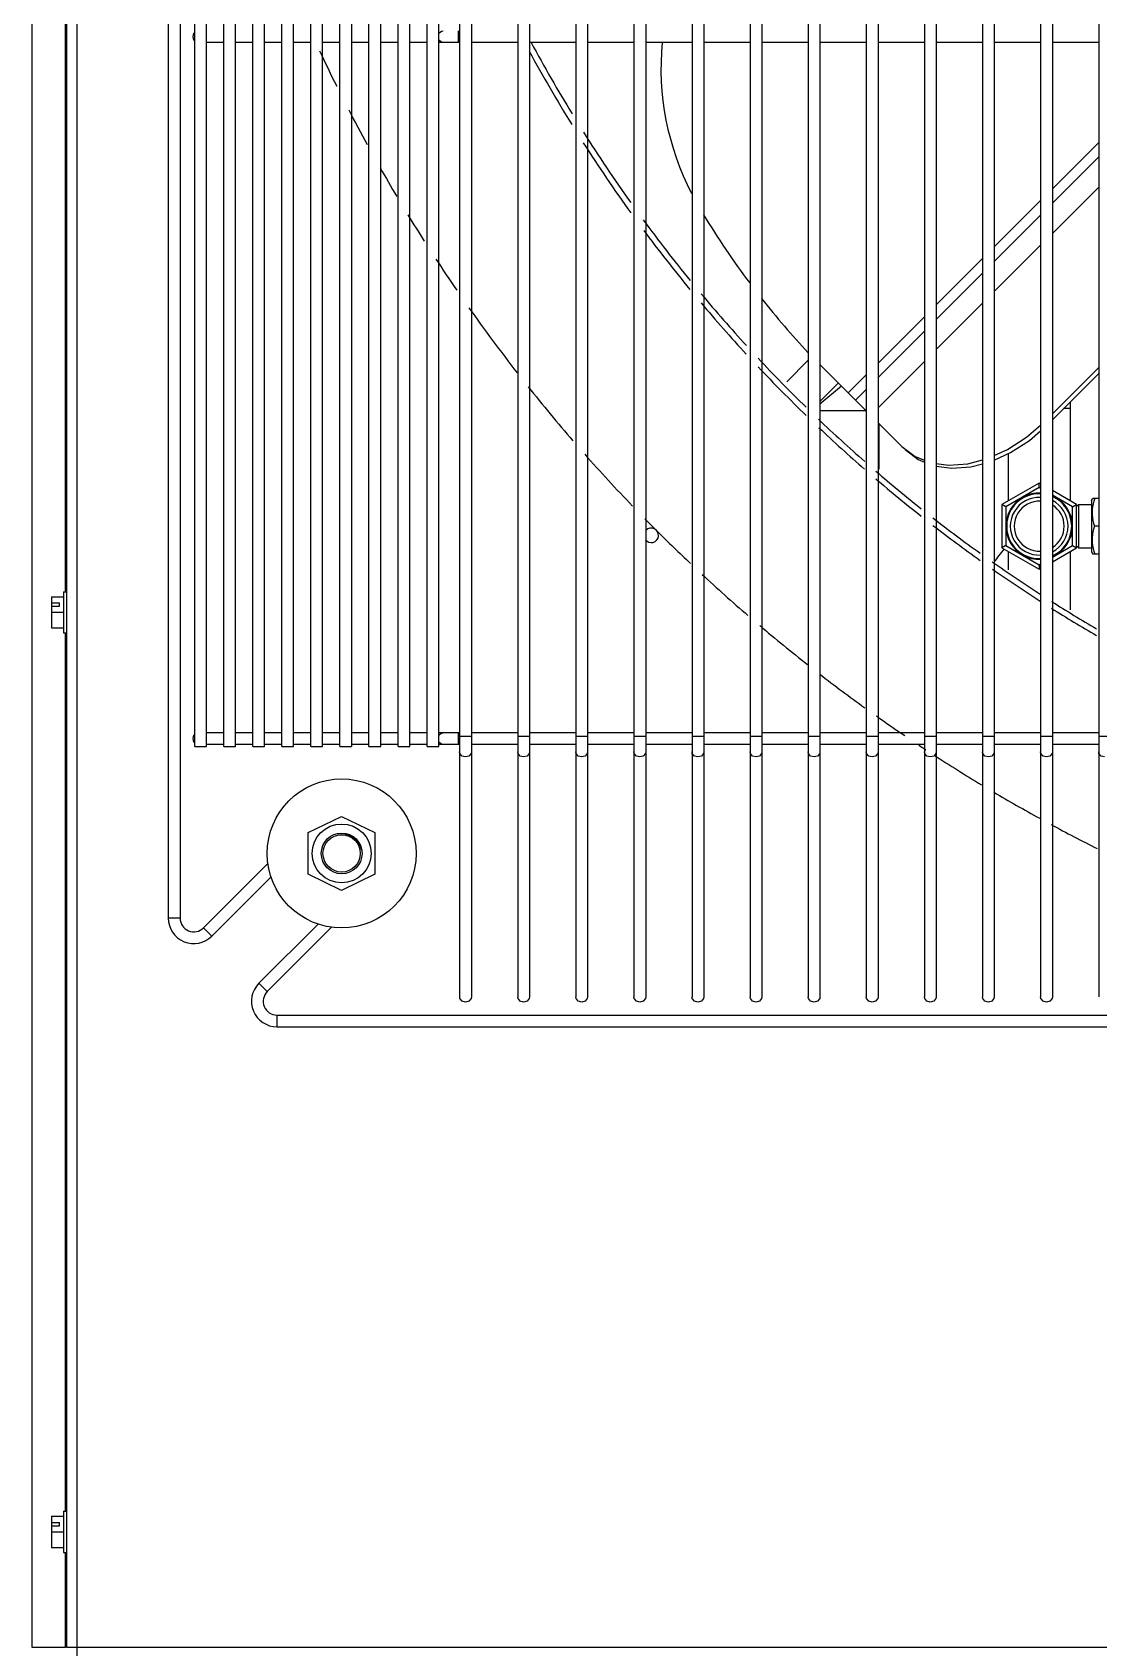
# Model space of a CAD drawing. Header units: metres. Extents: x -367 to 374, y -238 to 224.
# Drawn here: x 238.7818 to 239.0538, y 216.0496 to 216.4616 of the extents above; entities that cross this region are included whole.
import ezdxf
from ezdxf.enums import TextEntityAlignment as Align

# ---------------------------------------------------------------- set-up
doc = ezdxf.new("R2010")
doc.units = ezdxf.units.M
for name, color, linetype in [('ELE-ALIMENTADORES', 160, 'Continuous'), ('LA_BAU_BASES GERAIS_R00$0$ARQ-XREF-ATT', 8, 'Continuous'), ('LA_BAU_BASES GERAIS_R00$0$BASE', 253, 'Continuous'), ('LA_BAU_BASES GERAIS_R00$0$dutos', 31, 'Continuous')]:
    doc.layers.add(name, color=color, linetype=linetype)
doc.styles.add('LA_BAU_BASES GERAIS_R00$0$R60-125-RS', font='romans.shx', dxfattribs={"height": 0.19})
doc.styles.add('LA_BAU_BASES GERAIS_R00$0$R80-100-RS', font='romans.shx', dxfattribs={"height": 0.203})

# ---------------------------------------------------------------- blocks, each defined once
blk = doc.blocks.new('LA_BAU_BASES GERAIS_R00$0$A$C5BA41825')
at = {"layer": 'LA_BAU_BASES GERAIS_R00$0$dutos', "color": 251}
for p, q in [((-27.96822817459252, 38.10962436454304), (-27.96822817459252, 40.29452436454301)), ((-27.95944999999907, 38.10962436454304), (-27.95944999999907, 40.29452436454301)), ((-27.95689999999907, 40.29707436454305), (-27.95689999999907, 38.107074364543)), ((-27.85921130550925, 39.12149266126528), (-27.85921130550925, 38.2755585557361)), ((-27.85621130550925, 39.12149266126528), (-27.85621130550925, 38.2755585557361)), ((-27.84439130550925, 39.12149266126528), (-27.84439130550925, 38.2755585557361)), ((-27.84139130550925, 39.12149266126528), (-27.84139130550925, 38.2755585557361)), ((-27.82957130550925, 39.12149266126528), (-27.82957130550925, 38.2755585557361)), ((-27.82657130550925, 39.12149266126528), (-27.82657130550925, 38.2755585557361)), ((-27.81475130550925, 39.12149266126528), (-27.81475130550925, 38.2755585557361)), ((-27.81175130550925, 39.12149266126528), (-27.81175130550925, 38.2755585557361)), ((-27.79993130550925, 39.12149266126528), (-27.79993130550925, 38.2755585557361)), ((-27.79693130550925, 39.12149266126528), (-27.79693130550925, 38.2755585557361)), ((-27.78511130550925, 39.12149266126528), (-27.78511130550925, 38.2755585557361)), ((-27.78211130550925, 39.12149266126528), (-27.78211130550925, 38.2755585557361)), ((-27.77029130550925, 39.12149266126528), (-27.77029130550925, 38.2755585557361)), ((-27.76729130550925, 39.12149266126528), (-27.76729130550925, 38.2755585557361)), ((-27.75547130550925, 39.12149266126528), (-27.75547130550925, 38.2755585557361)), ((-27.75247130550925, 39.12149266126528), (-27.75247130550925, 38.2755585557361)), ((-27.74065130550925, 39.12149266126528), (-27.74065130550925, 38.2755585557361)), ((-27.73765130550925, 39.12149266126528), (-27.73765130550925, 38.2755585557361)), ((-27.72583130550925, 39.12149266126528), (-27.72583130550925, 38.2755585557361)), ((-27.72283130550925, 39.12149266126528), (-27.72283130550925, 38.2755585557361)), ((-27.71101130550925, 39.12149266126528), (-27.71101130550925, 38.2755585557361)), ((-27.70801130550925, 39.12149266126528), (-27.70801130550925, 38.2755585557361)), ((-27.69619130550925, 39.12149266126528), (-27.69619130550925, 38.2755585557361)), ((-27.93353130550961, 39.10326685413645), (-27.93353130550961, 38.29566887348881)), ((-27.93053130550961, 39.10326685413645), (-27.93053130550961, 38.29566887348881)), ((-27.95974289321834, 38.37890436454302), (-27.95974289321834, 39.06382436454271)), ((-27.92680649603725, 38.33945567005253), (-27.92680649603725, 39.05945567005244)), ((-27.92380649603725, 38.33945567005253), (-27.92380649603725, 39.05945567005244)), ((-27.91939649603725, 38.33945567005253), (-27.91939649603725, 39.05945567005244)), ((-27.91639649603725, 38.33945567005253), (-27.91639649603725, 39.05945567005244)), ((-27.91198649603725, 38.33945567005253), (-27.91198649603725, 39.05945567005244)), ((-27.90898649603725, 38.33945567005253), (-27.90898649603725, 39.05945567005244)), ((-27.90457649603725, 38.33945567005253), (-27.90457649603725, 39.05945567005244)), ((-27.90157649603725, 38.33945567005253), (-27.90157649603725, 39.05945567005244)), ((-27.89716649603725, 38.33945567005253), (-27.89716649603725, 39.05945567005244)), ((-27.89416649603725, 38.33945567005253), (-27.89416649603725, 39.05945567005244)), ((-27.88975649603725, 38.33945567005253), (-27.88975649603725, 39.05945567005244)), ((-27.88675649603725, 38.33945567005253), (-27.88675649603725, 39.05945567005244)), ((-27.88234649603725, 38.33945567005253), (-27.88234649603725, 39.05945567005244)), ((-27.87934649603725, 38.33945567005253), (-27.87934649603725, 39.05945567005244)), ((-27.87493649603725, 38.33945567005253), (-27.87493649603725, 39.05945567005244)), ((-27.87193649603725, 38.33945567005253), (-27.87193649603725, 39.05945567005244)), ((-27.86752649603725, 38.33945567005253), (-27.86752649603725, 39.05945567005244)), ((-27.86452649603725, 38.33945567005253), (-27.86452649603725, 39.05945567005244)), ((-27.91939649603725, 38.51895567005283), (-27.92380649603725, 38.51895567005283)), ((-27.91198649603725, 38.51895567005283), (-27.91639649603725, 38.51895567005283)), ((-27.90457649603725, 38.51895567005283), (-27.90898649603725, 38.51895567005283)), ((-27.89716649603725, 38.51895567005283), (-27.90157649603725, 38.51895567005283)), ((-27.88975649603725, 38.51895567005283), (-27.89416649603725, 38.51895567005283)), ((-27.88234649603725, 38.51895567005283), (-27.88675649603725, 38.51895567005283)), ((-27.87493649603725, 38.51895567005283), (-27.87934649603725, 38.51895567005283)), ((-27.86752649603725, 38.51895567005283), (-27.87193649603725, 38.51895567005283)), ((-27.85921130550925, 38.51895567005283), (-27.86452649603725, 38.51895567005283)), ((-27.85953130550889, 38.51895567005283), (-27.85953130550889, 38.52195567005288)), ((-27.84439130550925, 38.51895567005283), (-27.85621130550925, 38.51895567005283)), ((-27.82957130550925, 38.51895567005283), (-27.84139130550925, 38.51895567005283)), ((-27.81475130550925, 38.51895567005283), (-27.82657130550925, 38.51895567005283)), ((-27.79993130550925, 38.51895567005283), (-27.81175130550925, 38.51895567005283)), ((-27.78511130550925, 38.51895567005283), (-27.79693130550925, 38.51895567005283)), ((-27.77029130550925, 38.51895567005283), (-27.78211130550925, 38.51895567005283)), ((-27.75547130550925, 38.51895567005283), (-27.76729130550925, 38.51895567005283)), ((-27.74065130550925, 38.51895567005283), (-27.75247130550925, 38.51895567005283)), ((-27.72583130550925, 38.51895567005283), (-27.73765130550925, 38.51895567005283)), ((-27.71101130550925, 38.51895567005283), (-27.72283130550925, 38.51895567005283)), ((-27.69619130550925, 38.51895567005283), (-27.70801130550925, 38.51895567005283)), ((-27.69619130550925, 38.49350603164305), (-27.70801130550925, 38.4816860354241)), ((-27.69619130550925, 38.48979129805252), (-27.70801130550925, 38.47797130081142)), ((-27.69619130550925, 38.48211010730449), (-27.70801130550925, 38.47029010730455)), ((-27.71101130550925, 38.47868603638301), (-27.72283130550925, 38.46686604016418)), ((-27.71101130550925, 38.4749713015118), (-27.72283130550925, 38.46315130427172)), ((-27.71101130550925, 38.46729010730451), (-27.72283130550925, 38.45547010730445)), ((-27.72583130550925, 38.46386604112411), (-27.73765130550925, 38.45204604490414)), ((-27.72583130550925, 38.46015130497108), (-27.73765130550925, 38.448331307731)), ((-27.72583130550925, 38.45247010730452), (-27.73765130550925, 38.44065010730446)), ((-27.74065130550925, 38.44904604586418), (-27.75247130550925, 38.43722604964523)), ((-27.74065130550925, 38.44533130843138), (-27.75247130550925, 38.43351131119027)), ((-27.77578049606016, 38.43243667159356), (-27.77029130550925, 38.4379258621434)), ((-27.76729130550925, 38.43683975722411), (-27.76007445293616, 38.42962290465107)), ((-27.74065130550925, 38.43765010730453), (-27.75247130550925, 38.42583010730448)), ((-27.69619130550925, 38.4361101073041), (-27.70801130550925, 38.42429010730416)), ((-27.76729130550925, 38.42745547796233), (-27.76259916587834, 38.43214761759327)), ((-27.75547130550925, 38.43422605060528), (-27.76007445293616, 38.42962290465107)), ((-27.69619130550925, 38.43456010730449), (-27.70801130550925, 38.42274010730455)), ((-27.76729130550925, 38.42681175379255), (-27.76182468158343, 38.43137313329828)), ((-27.76007445293616, 38.42962290465107), (-27.75547130550925, 38.42501975722416)), ((-27.75547130550925, 38.43051131189065), (-27.75821708316271, 38.42776553487761)), ((-27.75549338005252, 38.42504183176743), (-27.76705106034598, 38.42504183176743)), ((-27.70346980227325, 38.42561917072737), (-27.70513224208525, 38.42561917072737)), ((-27.70346980227325, 38.42728161054049), (-27.70346980227325, 38.40205810360089)), ((-27.74637648054925, 38.41592493226415), (-27.75247130550925, 38.42201975722412)), ((-27.7523094596558, 38.42185791137069), (-27.7523094596558, 38.41016803494381)), ((-27.71926980227398, 38.41410631588633), (-27.71926980227398, 38.40205810360089)), ((-27.71136980227362, 38.40661917072816), (-27.72089480227361, 38.40111990941398)), ((-27.71136980227362, 38.40546447018926), (-27.71989480227325, 38.40054255914447)), ((-27.71136980227362, 38.40546447018926), (-27.71136980227362, 38.40661917072816)), ((-27.71101130550925, 38.4064121925245), (-27.71136980227362, 38.40661917072816)), ((-27.71101130550925, 38.40525749198673), (-27.71136980227362, 38.40546447018926)), ((-27.70184480227361, 38.40111990941398), (-27.70801130550925, 38.40468014171722)), ((-27.70284480227398, 38.40054255914447), (-27.70801130550925, 38.40352544117832)), ((-27.69801980227361, 38.4021691707278), (-27.69766667219616, 38.40278080996416)), ((-27.69767334252379, 38.40276917072777), (-27.69619130550925, 38.40276917072777)), ((-27.72089480227361, 38.40111990941398), (-27.72089480227361, 38.39011843204196)), ((-27.71989480227325, 38.40054255914447), (-27.72089480227361, 38.40111990941398)), ((-27.71989480227325, 38.40054255914447), (-27.71989480227325, 38.39069578231135)), ((-27.70284480227398, 38.40054255914447), (-27.70184480227361, 38.40111990941398)), ((-27.70284480227398, 38.39069578231135), (-27.70284480227398, 38.40054255914447)), ((-27.70184480227361, 38.39011843204196), (-27.70184480227361, 38.40111990941398)), ((-27.70184480227361, 38.40064417072745), (-27.70136980227325, 38.40111917072772)), ((-27.70136980227325, 38.40111917072772), (-27.70136980227325, 38.3901191707281)), ((-27.70136980227325, 38.40111917072772), (-27.69801980227361, 38.40111917072772)), ((-27.69801980227361, 38.4021691707278), (-27.69801980227361, 38.38906917072813)), ((-27.69619130550925, 38.3956191707274), (-27.69726924692343, 38.3956191707274)), ((-27.71989480227325, 38.39069578231135), (-27.72089480227361, 38.39011843204196)), ((-27.71989480227325, 38.39069578231135), (-27.71136980227362, 38.38577387126668)), ((-27.70801130550925, 38.38771290027762), (-27.70284480227398, 38.39069578231135)), ((-27.70284480227398, 38.39069578231135), (-27.70184480227361, 38.39011843204196)), ((-27.70184480227361, 38.39059417072735), (-27.70136980227325, 38.3901191707281)), ((-27.72089480227361, 38.39011843204196), (-27.71136980227362, 38.38461917072777)), ((-27.71926980227398, 38.38918023785391), (-27.71926980227398, 38.3844504783267)), ((-27.70801130550925, 38.38655819973872), (-27.70184480227361, 38.39011843204196)), ((-27.70346980227325, 38.38918023785391), (-27.70346980227325, 38.3743226412256)), ((-27.70136980227325, 38.3901191707281), (-27.69801980227361, 38.3901191707281)), ((-27.69801980227361, 38.38906917072813), (-27.69766667219616, 38.38845753149178)), ((-27.69619130550925, 38.38846917072817), (-27.69767334252379, 38.38846917072817)), ((-27.71136980227362, 38.38577387126668), (-27.71101130550925, 38.38598084946921)), ((-27.71136980227362, 38.38577387126668), (-27.71136980227362, 38.38461917072777)), ((-27.71136980227362, 38.38461917072777), (-27.71101130550925, 38.38482614893144)), ((-27.96023999999943, 38.37890436454302), (-27.95944999999907, 38.37890436454302)), ((-27.96023999999943, 38.37890430302775), (-27.96023999999943, 38.36840442605831)), ((-27.96328999999907, 38.37761436454309), (-27.96328999999907, 38.37365436454309)), ((-27.96328999999907, 38.37761436454309), (-27.96023999999943, 38.37761436454309)), ((-27.96328999999907, 38.37606737724491), (-27.96128999999943, 38.37606737724491)), ((-27.96328999999907, 38.37520135184127), (-27.96128999999943, 38.37520135184127)), ((-27.96128999999943, 38.37520135184127), (-27.96128999999943, 38.37606737724491)), ((-27.96328999999907, 38.37365436454309), (-27.96328999999907, 38.36969436454308)), ((-27.96328999999907, 38.37365436454309), (-27.96023999999943, 38.37365436454309)), ((-27.96328999999907, 38.36969436454308), (-27.96023999999943, 38.36969436454308)), ((-27.96023999999943, 38.36840436454304), (-27.95944999999907, 38.36840436454304)), ((-27.95974289321834, 38.14440436454345), (-27.95974289321834, 38.36840436454304)), ((-27.92697936373034, 38.34057399217465), (-27.92722745793215, 38.34145567005328)), ((-27.91939649603725, 38.34295567005324), (-27.92380649603725, 38.34295567005324)), ((-27.91198649603725, 38.34295567005324), (-27.91639649603725, 38.34295567005324)), ((-27.90457649603725, 38.34295567005324), (-27.90898649603725, 38.34295567005324)), ((-27.89716649603725, 38.34295567005324), (-27.90157649603725, 38.34295567005324)), ((-27.88975649603725, 38.34295567005324), (-27.89416649603725, 38.34295567005324)), ((-27.88234649603725, 38.34295567005324), (-27.88675649603725, 38.34295567005324)), ((-27.87493649603725, 38.34295567005324), (-27.87934649603725, 38.34295567005324)), ((-27.86752649603725, 38.34295567005324), (-27.87193649603725, 38.34295567005324)), ((-27.85921130550925, 38.34295567005324), (-27.86452649603725, 38.34295567005324)), ((-27.85953130550889, 38.3399556700532), (-27.85953130550889, 38.34295567005324)), ((-27.85621130550925, 38.34195567005281), (-27.85921130550925, 38.34195567005281)), ((-27.84439130550925, 38.34295567005324), (-27.85621130550925, 38.34295567005324)), ((-27.84139130550925, 38.34195567005281), (-27.84439130550925, 38.34195567005281)), ((-27.82957130550925, 38.34295567005324), (-27.84139130550925, 38.34295567005324)), ((-27.82657130550925, 38.34195567005281), (-27.82957130550925, 38.34195567005281)), ((-27.81475130550925, 38.34295567005324), (-27.82657130550925, 38.34295567005324)), ((-27.81175130550925, 38.34195567005281), (-27.81475130550925, 38.34195567005281)), ((-27.79993130550925, 38.34295567005324), (-27.81175130550925, 38.34295567005324)), ((-27.79693130550925, 38.34195567005281), (-27.79993130550925, 38.34195567005281)), ((-27.78511130550925, 38.34295567005324), (-27.79693130550925, 38.34295567005324)), ((-27.78211130550925, 38.34195567005281), (-27.78511130550925, 38.34195567005281)), ((-27.77029130550925, 38.34295567005324), (-27.78211130550925, 38.34295567005324)), ((-27.76729130550925, 38.34195567005281), (-27.77029130550925, 38.34195567005281)), ((-27.75547130550925, 38.34295567005324), (-27.76729130550925, 38.34295567005324)), ((-27.75247130550925, 38.34195567005281), (-27.75547130550925, 38.34195567005281)), ((-27.74065130550925, 38.34295567005324), (-27.75247130550925, 38.34295567005324)), ((-27.73765130550925, 38.34195567005281), (-27.74065130550925, 38.34195567005281)), ((-27.72583130550925, 38.34295567005324), (-27.73765130550925, 38.34295567005324)), ((-27.72283130550925, 38.34195567005281), (-27.72583130550925, 38.34195567005281)), ((-27.71101130550925, 38.34295567005324), (-27.72283130550925, 38.34295567005324)), ((-27.70801130550925, 38.34195567005281), (-27.71101130550925, 38.34195567005281)), ((-27.69619130550925, 38.34295567005324), (-27.70801130550925, 38.34295567005324)), ((-27.69319130550925, 38.34195567005281), (-27.69619130550925, 38.34195567005281)), ((-27.92680649603725, 38.3404289667169), (-27.92697936373034, 38.34057399217465)), ((-27.92680231534415, 38.33945567005253), (-27.92381067673034, 38.33945567005253)), ((-27.91939649603725, 38.3399556700532), (-27.92381067673034, 38.3399556700532)), ((-27.91939231534416, 38.33945567005253), (-27.91640067673034, 38.33945567005253)), ((-27.91198649603725, 38.3399556700532), (-27.91640067673034, 38.3399556700532)), ((-27.91198231534415, 38.33945567005253), (-27.90899067673034, 38.33945567005253)), ((-27.90457649603725, 38.3399556700532), (-27.90899067673034, 38.3399556700532)), ((-27.90457231534416, 38.33945567005253), (-27.90158067673034, 38.33945567005253)), ((-27.89716649603725, 38.3399556700532), (-27.90158067673034, 38.3399556700532)), ((-27.89716231534416, 38.33945567005253), (-27.89417067673034, 38.33945567005253)), ((-27.88975649603725, 38.3399556700532), (-27.89417067673034, 38.3399556700532)), ((-27.88975231534416, 38.33945567005253), (-27.88676067673034, 38.33945567005253)), ((-27.88234649603725, 38.3399556700532), (-27.88676067673034, 38.3399556700532)), ((-27.88234231534416, 38.33945567005253), (-27.87935067673034, 38.33945567005253)), ((-27.87493649603725, 38.3399556700532), (-27.87935067673034, 38.3399556700532)), ((-27.87493231534416, 38.33945567005253), (-27.87194067673034, 38.33945567005253)), ((-27.86752649603725, 38.3399556700532), (-27.87194067673034, 38.3399556700532)), ((-27.86752231534416, 38.33945567005253), (-27.86453067673143, 38.33945567005253)), ((-27.85921130550925, 38.3399556700532), (-27.86453067673143, 38.3399556700532)), ((-27.86382984467725, 38.34002908527873), (-27.86447936372998, 38.34057399217465)), ((-27.86342841982634, 38.3399556700532), (-27.86382984467725, 38.34002908527873)), ((-27.84439130550925, 38.3399556700532), (-27.85621130550925, 38.3399556700532)), ((-27.82957130550925, 38.3399556700532), (-27.84139130550925, 38.3399556700532)), ((-27.81475130550925, 38.3399556700532), (-27.82657130550925, 38.3399556700532)), ((-27.79993130550925, 38.3399556700532), (-27.81175130550925, 38.3399556700532)), ((-27.78511130550925, 38.3399556700532), (-27.79693130550925, 38.3399556700532)), ((-27.77029130550925, 38.3399556700532), (-27.78211130550925, 38.3399556700532)), ((-27.75547130550925, 38.3399556700532), (-27.76729130550925, 38.3399556700532)), ((-27.74065130550925, 38.3399556700532), (-27.75247130550925, 38.3399556700532)), ((-27.72583130550925, 38.3399556700532), (-27.73765130550925, 38.3399556700532)), ((-27.71101130550925, 38.3399556700532), (-27.72283130550925, 38.3399556700532)), ((-27.69619130550925, 38.3399556700532), (-27.70801130550925, 38.3399556700532)), ((-27.89781213244852, 38.31749037583575), (-27.88931213244816, 38.32161984311392)), ((-27.88931213244816, 38.32161984311392), (-27.88081213244779, 38.31749037583575)), ((-27.89781213244852, 38.30684931039218), (-27.89781213244852, 38.31749037583575)), ((-27.88081213244779, 38.31749037583575), (-27.88081213244779, 38.30684931039218)), ((-27.92455643177507, 38.29319399975395), (-27.90812311313507, 38.30962731839395)), ((-27.9224351114318, 38.29107267941072), (-27.90732691144088, 38.30618087940161)), ((-27.88931213244816, 38.30271984311401), (-27.89781213244852, 38.30684931039218)), ((-27.88081213244779, 38.30684931039218), (-27.88931213244816, 38.30271984311401)), ((-27.93053130550961, 38.29566887348881), (-27.93353130550961, 38.29566887348881)), ((-27.92455643177507, 38.29319399975395), (-27.9224351114318, 38.29107267941072)), ((-27.89530869899507, 38.29415746128598), (-27.91041429615107, 38.27905186413102)), ((-27.89186349380343, 38.29336002579214), (-27.9082929758078, 38.27693054378665)), ((-27.9082929758078, 38.27693054378665), (-27.91041429615107, 38.27905186413102)), ((-27.90581810207398, 38.27095567005324), (-27.90581810207398, 38.2679556700532)), ((-27.90581810207398, 38.27095567005324), (-27.09822212376162, 38.27095567005324)), ((-27.90581810207398, 38.2679556700532), (-27.09822212376162, 38.2679556700532)), ((-27.96023999999943, 38.14440436454345), (-27.95944999999907, 38.14440436454345)), ((-27.96023999999943, 38.14440430302818), (-27.96023999999943, 38.13390442605873)), ((-27.96328999999907, 38.14311436454341), (-27.96328999999907, 38.1391543645434)), ((-27.96328999999907, 38.14311436454341), (-27.96023999999943, 38.14311436454341)), ((-27.96328999999907, 38.14156737724522), (-27.96128999999943, 38.14156737724522)), ((-27.96328999999907, 38.14070135184159), (-27.96128999999943, 38.14070135184159)), ((-27.96328999999907, 38.1391543645434), (-27.96328999999907, 38.13519436454339)), ((-27.96328999999907, 38.1391543645434), (-27.96023999999943, 38.1391543645434)), ((-27.96128999999943, 38.14070135184159), (-27.96128999999943, 38.14156737724522)), ((-27.96328999999907, 38.13519436454339), (-27.96023999999943, 38.13519436454339)), ((-27.96023999999943, 38.13390436454335), (-27.95944999999907, 38.13390436454335)), ((-27.95974289321834, 38.10962436454304), (-27.95974289321834, 38.13390436454335)), ((-27.95974289321834, 38.10962436454304), (-27.96822817459252, 38.10962436454304)), ((-26.89744999999907, 38.10962436454304), (-27.95944999999907, 38.10962436454304))]:
    blk.add_line(p, q, dxfattribs=at)
for points in [[(-27.92722745793215, 38.52045567005291), (-27.92697936373034, 38.52133734793142), (-27.92680649603725, 38.52148237338815)], [(-27.92680649603725, 38.51942896671653), (-27.92697936373034, 38.51957399217429), (-27.92722745793215, 38.52045567005291)], [(-27.86452649603725, 38.5211698490034), (-27.86447936372998, 38.52133734793142), (-27.86382984467725, 38.52188225482746), (-27.86342841982634, 38.52195567005288)], [(-27.86342841982634, 38.51895567005283), (-27.86382984467725, 38.51902908527836), (-27.86447936372998, 38.51957399217429), (-27.86452649603725, 38.51974149110231)], [(-27.72283130550925, 38.41362341954994), (-27.71942302562888, 38.41516200121032), (-27.71458998859688, 38.41828786580447), (-27.71101130550925, 38.42140053664627)], [(-27.72283130550925, 38.41249856542197), (-27.71864802562852, 38.41438700121), (-27.71381498859652, 38.41751286580416), (-27.71101130550925, 38.41995145630847)], [(-27.74637648054925, 38.41592493226415), (-27.74304251996343, 38.41340618318998), (-27.74065130550925, 38.41245069437718)], [(-27.74560148054998, 38.41514993226372), (-27.74226751996307, 38.41263118318955), (-27.74065130550925, 38.41198537125649)], [(-27.73765130550925, 38.41160897499435), (-27.73446785765507, 38.41116644816782), (-27.72955667539579, 38.41153153398159), (-27.72583130550925, 38.41252090448234)], [(-27.73765130550925, 38.41094170670772), (-27.7336928576547, 38.41039144816853), (-27.72878167539653, 38.41075653398229), (-27.72583130550925, 38.41154008273463)], [(-27.69714758151652, 38.40276917072777), (-27.6974003124518, 38.40200492411282), (-27.69759679292452, 38.40128003345069), (-27.69774180448198, 38.40057360316746), (-27.6978352080878, 38.39987400757036), (-27.69787504673507, 38.39917557311617), (-27.69785989467107, 38.39847705917509), (-27.69779032761652, 38.39777825492672), (-27.69766836037361, 38.39707596451581), (-27.6974952870278, 38.39636142081213), (-27.69726924692343, 38.3956191707274)], [(-27.69726924692343, 38.3956191707274), (-27.69749524851543, 38.39487706108082), (-27.69766839269288, 38.39416222219575), (-27.69779038524816, 38.39345966702774), (-27.69785993733871, 38.3927605827223), (-27.69787502968089, 38.39206181311249), (-27.69783509607652, 38.39136316648194), (-27.6977415962427, 38.39066351574047), (-27.6975965449347, 38.38995727090412), (-27.69740014190016, 38.38923285189435), (-27.69714758151652, 38.38846917072817)], [(-27.92722745793215, 38.34145567005328), (-27.92697936373034, 38.34233734793179), (-27.92680649603725, 38.34248237338852)], [(-27.86452649603725, 38.34216984900263), (-27.86447936372998, 38.34233734793179), (-27.86382984467725, 38.34288225482783), (-27.86342841982634, 38.34295567005324)], [(-27.85771130550925, 38.33675951762996), (-27.85859298338779, 38.33700761183172), (-27.8591378902838, 38.33765713088451), (-27.85921130550925, 38.33805855573542)], [(-27.85621130550925, 38.33805855573542), (-27.85628472073471, 38.33765713088451), (-27.8568296276307, 38.33700761183172), (-27.85771130550925, 38.33675951762996)], [(-27.84289130550925, 38.33675951762996), (-27.84377298338779, 38.33700761183172), (-27.8443178902838, 38.33765713088451), (-27.84439130550925, 38.33805855573542)], [(-27.84139130550925, 38.33805855573542), (-27.84146472073471, 38.33765713088451), (-27.8420096276307, 38.33700761183172), (-27.84289130550925, 38.33675951762996)], [(-27.82807130550925, 38.33675951762996), (-27.82895298338779, 38.33700761183172), (-27.8294978902838, 38.33765713088451), (-27.82957130550925, 38.33805855573542)], [(-27.82657130550925, 38.33805855573542), (-27.82664472073471, 38.33765713088451), (-27.8271896276307, 38.33700761183172), (-27.82807130550925, 38.33675951762996)], [(-27.81325130550925, 38.33675951762996), (-27.81413298338779, 38.33700761183172), (-27.8146778902838, 38.33765713088451), (-27.81475130550925, 38.33805855573542)], [(-27.81175130550925, 38.33805855573542), (-27.81182472073471, 38.33765713088451), (-27.81236962763071, 38.33700761183172), (-27.81325130550925, 38.33675951762996)], [(-27.79843130550925, 38.33675951762996), (-27.79931298338779, 38.33700761183172), (-27.7998578902838, 38.33765713088451), (-27.79993130550925, 38.33805855573542)], [(-27.79693130550925, 38.33805855573542), (-27.79700472073471, 38.33765713088451), (-27.79754962763071, 38.33700761183172), (-27.79843130550925, 38.33675951762996)], [(-27.78361130550925, 38.33675951762996), (-27.78449298338779, 38.33700761183172), (-27.7850378902838, 38.33765713088451), (-27.78511130550925, 38.33805855573542)], [(-27.78211130550925, 38.33805855573542), (-27.7821847207347, 38.33765713088451), (-27.78272962763071, 38.33700761183172), (-27.78361130550925, 38.33675951762996)], [(-27.76879130550925, 38.33675951762996), (-27.7696729833878, 38.33700761183172), (-27.7702178902838, 38.33765713088451), (-27.77029130550925, 38.33805855573542)], [(-27.76729130550925, 38.33805855573542), (-27.7673647207347, 38.33765713088451), (-27.76790962763071, 38.33700761183172), (-27.76879130550925, 38.33675951762996)], [(-27.75397130550925, 38.33675951762996), (-27.7548529833878, 38.33700761183172), (-27.7553978902838, 38.33765713088451), (-27.75547130550925, 38.33805855573542)], [(-27.75247130550925, 38.33805855573542), (-27.7525447207347, 38.33765713088451), (-27.75308962763071, 38.33700761183172), (-27.75397130550925, 38.33675951762996)], [(-27.73915130550925, 38.33675951762996), (-27.7400329833878, 38.33700761183172), (-27.7405778902838, 38.33765713088451), (-27.74065130550925, 38.33805855573542)], [(-27.73765130550925, 38.33805855573542), (-27.7377247207347, 38.33765713088451), (-27.73826962763071, 38.33700761183172), (-27.73915130550925, 38.33675951762996)], [(-27.72433130550925, 38.33675951762996), (-27.7252129833878, 38.33700761183172), (-27.72575789028379, 38.33765713088451), (-27.72583130550925, 38.33805855573542)], [(-27.72283130550925, 38.33805855573542), (-27.7229047207347, 38.33765713088451), (-27.72344962763071, 38.33700761183172), (-27.72433130550925, 38.33675951762996)], [(-27.70951130550925, 38.33675951762996), (-27.7103929833878, 38.33700761183172), (-27.71093789028379, 38.33765713088451), (-27.71101130550925, 38.33805855573542)], [(-27.70801130550925, 38.33805855573542), (-27.7080847207347, 38.33765713088451), (-27.70862962763071, 38.33700761183172), (-27.70951130550925, 38.33675951762996)], [(-27.69469130550925, 38.33675951762996), (-27.6955729833878, 38.33700761183172), (-27.69611789028379, 38.33765713088451), (-27.69619130550925, 38.33805855573542)], [(-27.85771130550925, 38.27425951762962), (-27.85859298338779, 38.27450761183138), (-27.8591378902838, 38.27515713088519), (-27.85920600364525, 38.2755585557361)], [(-27.85621660737325, 38.2755585557361), (-27.85628472073471, 38.27515713088519), (-27.8568296276307, 38.27450761183138), (-27.85771130550925, 38.27425951762962)], [(-27.84289130550925, 38.27425951762962), (-27.84377298338779, 38.27450761183138), (-27.8443178902838, 38.27515713088519), (-27.84438600364525, 38.2755585557361)], [(-27.84139660737325, 38.2755585557361), (-27.84146472073471, 38.27515713088519), (-27.8420096276307, 38.27450761183138), (-27.84289130550925, 38.27425951762962)], [(-27.82807130550925, 38.27425951762962), (-27.82895298338779, 38.27450761183138), (-27.8294978902838, 38.27515713088519), (-27.82956600364525, 38.2755585557361)], [(-27.82657660737325, 38.2755585557361), (-27.82664472073471, 38.27515713088519), (-27.8271896276307, 38.27450761183138), (-27.82807130550925, 38.27425951762962)], [(-27.81325130550925, 38.27425951762962), (-27.81413298338779, 38.27450761183138), (-27.8146778902838, 38.27515713088519), (-27.81474600364525, 38.2755585557361)], [(-27.81175660737325, 38.2755585557361), (-27.81182472073471, 38.27515713088519), (-27.81236962763071, 38.27450761183138), (-27.81325130550925, 38.27425951762962)], [(-27.79843130550925, 38.27425951762962), (-27.79931298338779, 38.27450761183138), (-27.7998578902838, 38.27515713088519), (-27.79992600364525, 38.2755585557361)], [(-27.79693660737325, 38.2755585557361), (-27.79700472073471, 38.27515713088519), (-27.79754962763071, 38.27450761183138), (-27.79843130550925, 38.27425951762962)], [(-27.78361130550925, 38.27425951762962), (-27.78449298338779, 38.27450761183138), (-27.7850378902838, 38.27515713088519), (-27.78510600364525, 38.2755585557361)], [(-27.78211660737325, 38.2755585557361), (-27.7821847207347, 38.27515713088519), (-27.78272962763071, 38.27450761183138), (-27.78361130550925, 38.27425951762962)], [(-27.76879130550925, 38.27425951762962), (-27.7696729833878, 38.27450761183138), (-27.7702178902838, 38.27515713088519), (-27.77028600364525, 38.2755585557361)], [(-27.76729660737325, 38.2755585557361), (-27.7673647207347, 38.27515713088519), (-27.76790962763071, 38.27450761183138), (-27.76879130550925, 38.27425951762962)], [(-27.75397130550925, 38.27425951762962), (-27.7548529833878, 38.27450761183138), (-27.7553978902838, 38.27515713088519), (-27.75546600364525, 38.2755585557361)], [(-27.75247660737325, 38.2755585557361), (-27.7525447207347, 38.27515713088519), (-27.75308962763071, 38.27450761183138), (-27.75397130550925, 38.27425951762962)], [(-27.73915130550925, 38.27425951762962), (-27.7400329833878, 38.27450761183138), (-27.7405778902838, 38.27515713088519), (-27.74064600364525, 38.2755585557361)], [(-27.73765660737325, 38.2755585557361), (-27.7377247207347, 38.27515713088519), (-27.73826962763071, 38.27450761183138), (-27.73915130550925, 38.27425951762962)], [(-27.72433130550925, 38.27425951762962), (-27.7252129833878, 38.27450761183138), (-27.72575789028379, 38.27515713088519), (-27.72582600364525, 38.2755585557361)], [(-27.72283660737325, 38.2755585557361), (-27.7229047207347, 38.27515713088519), (-27.72344962763071, 38.27450761183138), (-27.72433130550925, 38.27425951762962)], [(-27.70951130550925, 38.27425951762962), (-27.7103929833878, 38.27450761183138), (-27.71093789028379, 38.27515713088519), (-27.71100600364525, 38.2755585557361)], [(-27.70801660737325, 38.2755585557361), (-27.7080847207347, 38.27515713088519), (-27.70862962763071, 38.27450761183138), (-27.70951130550925, 38.27425951762962)]]:
    blk.add_lwpolyline(points, dxfattribs=at)
for radius in [0.01900000000036363, 0.007499999999999997, 0.005200000000363635, 0.004762499999999999]:
    blk.add_circle((-27.88931213244816, 38.31216984311391), radius, dxfattribs=at)
for centre, radius, start, end in [((-27.50203099999907, 38.70157436454269), 0.3850000000003635, 208.319934280049, 211.4327847215643), ((-27.73785842992307, 38.51253259319719), 0.07000000000036362, 174.7263894908697, 207.2438959851943), ((-27.50203099999907, 38.70157436454269), 0.4341807889319999, 205.1852903126977, 206.5039892719392), ((-27.50203099999907, 38.70157436454269), 0.3864947102519999, 208.5705148056124, 211.7778879680266), ((-27.50203099999907, 38.70157436454269), 0.4341807889319999, 207.4009850313774, 208.7184113252401), ((-27.50203099999907, 38.70157436454269), 0.3864947102519999, 212.5920605367158, 215.7996545789956), ((-27.50203099999907, 38.70157436454269), 0.3850000000003635, 212.2501111785932, 215.470230614418), ((-27.50203099999907, 38.70157436454269), 0.4341807889319999, 209.6132108873211, 210.7359129698857), ((-27.50203099999907, 38.70157436454269), 0.4341807889319999, 211.4488833548052, 212.4981650142725), ((-27.50203099999907, 38.70157436454269), 0.3850000000003635, 216.2873601430978, 219.1974593152942), ((-27.61371527700052, 38.58634935944997), 0.2144314280116363, 211.2765163045033, 216.8860897571837), ((-27.50203099999907, 38.70157436454269), 0.3864947102519999, 216.6135813493073, 219.4509389117169), ((-27.50203099999907, 38.70157436454269), 0.4341807889319999, 213.2124748702662, 214.4782927282794), ((-27.50203099999907, 38.70157436454269), 0.3864947102519999, 220.1083919320313, 222.6982809301826), ((-27.50203099999907, 38.70157436454269), 0.3850000000003635, 219.8574915055501, 222.4574934789496), ((-27.61371527700052, 38.58634935944997), 0.2144314280116363, 218.2212211714488, 223.102965948898), ((-27.50203099999907, 38.70157436454269), 0.4341807889319999, 215.1925038498132, 217.9171555737979), ((-27.50203099999907, 38.70157436454269), 0.3850000000003635, 223.1173196434002, 225.7171036923288), ((-27.50203099999907, 38.70157436454269), 0.3864947102519999, 223.3555520759066, 225.9453114233371), ((-27.50203099999907, 38.70157436454269), 0.4341807889319999, 218.5167830975482, 220.8810925453755), ((-27.50203099999907, 38.70157436454269), 0.3850000000003635, 226.3770252612603, 228.7488520417835), ((-27.50203099999907, 38.70157436454269), 0.3864947102519999, 226.6026986393187, 228.9338776288837), ((-27.50203099999907, 38.70157436454269), 0.4341807889319999, 221.4819457103415, 223.8542494146895), ((-27.50203099999907, 38.70157436454269), 0.3864947102519999, 229.4980134543683, 231.7207989138537), ((-27.50203099999907, 38.70157436454269), 0.3850000000003635, 229.3151762930987, 231.5465773603364), ((-27.71136980227362, 38.3956191707274), 0.008486223909818178, 87.57217458151712, 272.4278254184829), ((-27.71136980227362, 38.3956191707274), 0.008286732101454544, 87.508834835742, 272.4911651642578), ((-27.71136980227362, 38.3956191707274), 0.00736633949672727, 87.20763318003465, 272.7923668199654), ((-27.71136980227362, 38.3956191707274), 0.008486223909818178, 293.3983587260445, 66.60164127395556), ((-27.71136980227362, 38.3956191707274), 0.008286732101454544, 294.0049913690605, 65.99500863093947), ((-27.71136980227362, 38.3956191707274), 0.006368880817090907, 86.76422607456725, 273.2357739254328), ((-27.71136980227362, 38.3956191707274), 0.00736633949672727, 297.1383849082712, 62.86161509172863), ((-27.71136980227362, 38.3956191707274), 0.006368880817090907, 301.9813858005286, 58.01861419964366), ((-27.50203099999907, 38.70157436454269), 0.4341807889319999, 224.4579283817566, 224.9557383322423), ((-27.81032955659725, 38.39327580794554), 0.001849999999636363, 216.874640373919, 134.9999999997854), ((-27.50203099999907, 38.70157436454269), 0.3864947102519999, 232.2849922697826, 234.5081193115143), ((-27.50203099999907, 38.70157436454269), 0.3850000000003635, 232.1129558315122, 234.3446867473132), ((-27.50203099999907, 38.70157436454269), 0.4341807889319999, 225.0442616673263, 226.6083238479559), ((-27.50203099999907, 38.70157436454269), 0.3850000000003635, 234.9111784379377, 237.1120573724311), ((-27.70411620942925, 38.37490130750996), 0.02200000000036363, 137.3562522946686, 148.5521629145355), ((-27.50203099999907, 38.70157436454269), 0.4341807889319999, 227.136015443085, 229.2111761773516), ((-27.50203099999907, 38.70157436454269), 0.3864947102519999, 235.0724285231665, 237.248934064615), ((-27.50203099999907, 38.70157436454269), 0.3864947102519999, 237.7550862136367, 239.7497700359825), ((-27.50203099999907, 38.70157436454269), 0.3850000000003635, 237.6201590245909, 239.6225466190408), ((-27.50203099999907, 38.70157436454269), 0.4341807889319999, 229.737080535371, 231.8073225121621), ((-27.50203099999907, 38.70157436454269), 0.4341807889319999, 232.3325203500509, 234.2255180873859), ((-27.50203099999907, 38.70157436454269), 0.4341807889319999, 234.7020584374149, 235.8642616274447), ((-27.50203099999907, 38.70157436454269), 0.4341807889319999, 236.4335765096991, 236.7197311561086), ((-27.50203099999907, 38.70157436454269), 0.4341807889319999, 237.049663411626, 238.9357891405303), ((-27.50203099999907, 38.70157436454269), 0.4341807889319999, 239.4115888632592, 241.1926819533275), ((-27.88953130550889, 38.31165567005291), 0.005549999999999999, 12.85714285416739, 115.7142857148481), ((-27.50203099999907, 38.70157436454269), 0.4341807889319999, 241.6342691129577, 243.3760776514009), ((-27.92703130550888, 38.29566887348881), 0.006499999999636361, 180, 314.9999999997854), ((-27.92703130550888, 38.29566887348881), 0.003499999999636363, 180, 314.9999999997854), ((-27.90581810207398, 38.27445567005282), 0.006499999999636361, 134.9999999997854, 270), ((-27.90581810207398, 38.27445567005282), 0.003499999999636363, 134.9999999997854, 270)]:
    blk.add_arc(centre, radius, start, end, dxfattribs=at)
blk = doc.blocks.new('LA_BAU_BASES GERAIS_R00')
at = {"layer": 'LA_BAU_BASES GERAIS_R00$0$ARQ-XREF-ATT'}
blk.add_blockref('LA_BAU_BASES GERAIS_R00$0$A$C5BA41825', (266.75, 177.9399999999999), dxfattribs=at)
at = {"layer": 'LA_BAU_BASES GERAIS_R00$0$BASE', "style": 'LA_BAU_BASES GERAIS_R00$0$R60-125-RS'}
for p in [(242.7815727361595, 218.919159373358), (358.6365727361596, 192.964159373358)]:
    blk.add_attdef('S', text='', height=0.19, rotation=90, dxfattribs=at).set_placement(p, align=Align.MIDDLE_CENTER)
at = {"layer": 'LA_BAU_BASES GERAIS_R00$0$BASE', "style": 'LA_BAU_BASES GERAIS_R00$0$R80-100-RS'}
blk.add_attdef('ACESSO', text='', height=0.203, dxfattribs=at).set_placement((365.922255870473, 191.9868442639211), align=Align.TOP_CENTER)
at = {"layer": 'LA_BAU_BASES GERAIS_R00$0$BASE', "style": 'LA_BAU_BASES GERAIS_R00$0$R60-125-RS'}
blk.add_attdef('S', text='', height=0.19, dxfattribs=at).set_placement((266.114159373358, 180.9134272638404), align=Align.MIDDLE_CENTER)

msp = doc.modelspace()

# ---------------------------------------------------------------- block references
at = {"layer": 'ELE-ALIMENTADORES', "color": 2}
msp.add_blockref('LA_BAU_BASES GERAIS_R00', (0, 0), dxfattribs=at)

doc.saveas('drawing.dxf')
